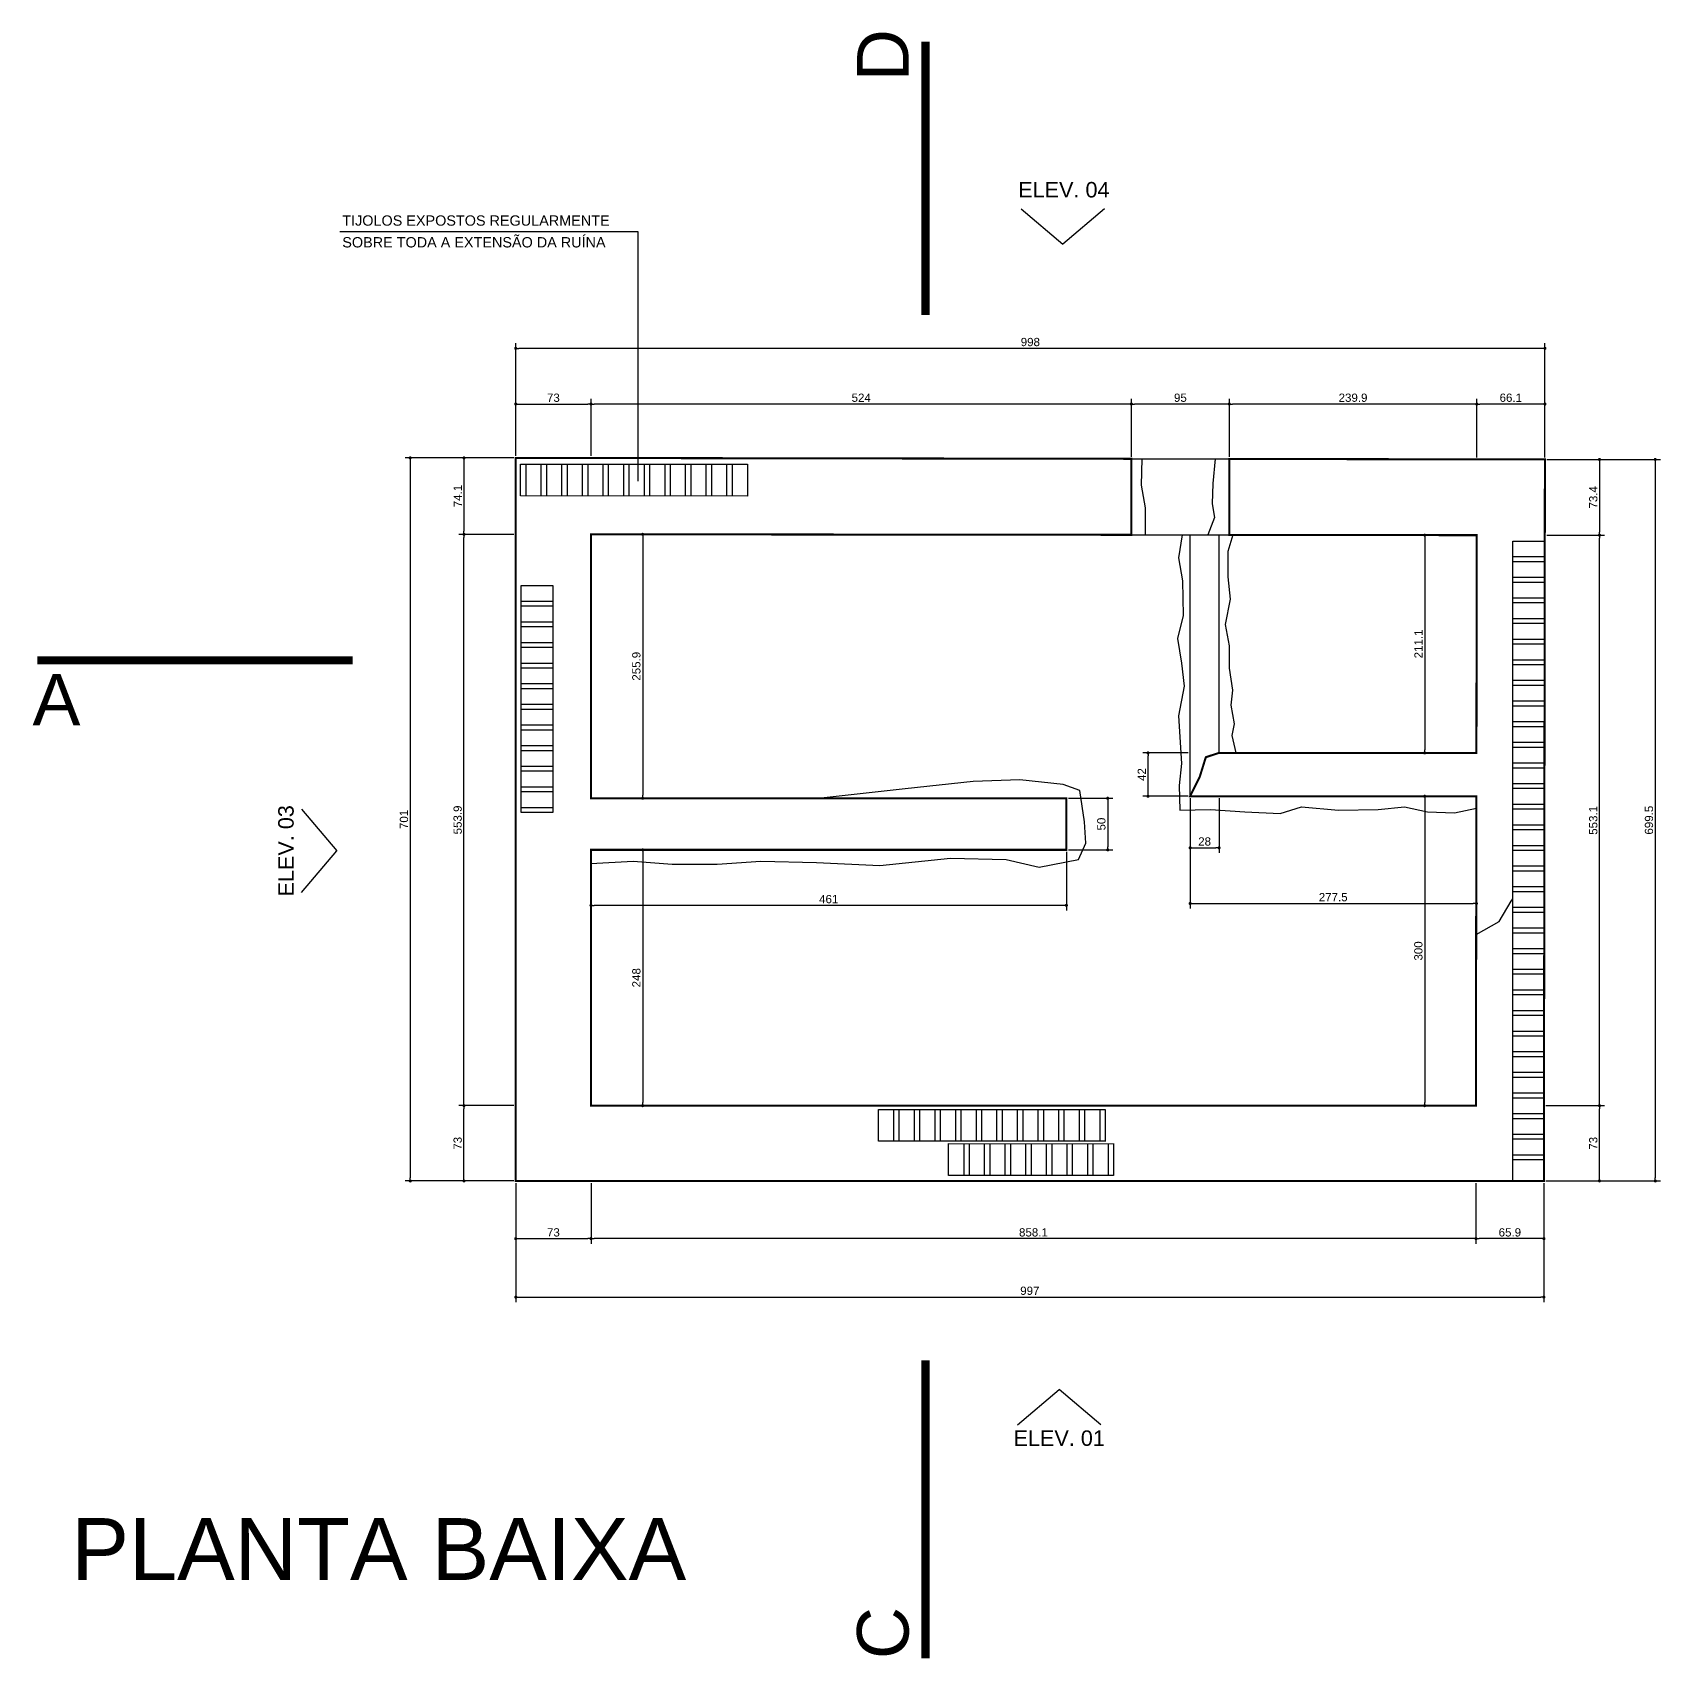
# Model space of a CAD drawing. Extents: x -35835 to -2852, y -1941 to 14855.
# Drawn here: x -11741 to -10162, y -183 to 1397 of the extents above; entities that cross this region are included whole.
import ezdxf

# ---------------------------------------------------------------- set-up
doc = ezdxf.new("R2010")
doc.units = 0
doc.header["$PDMODE"] = 35
doc.linetypes.add('CENTER2', pattern=[28.575, 19.05, -3.175, 3.175, -3.175])
doc.layers.get('0').update_dxf_attribs({"linetype": 'CONTINUOUS'})
doc.layers.get('DEFPOINTS').update_dxf_attribs({"linetype": 'CONTINUOUS'})
for name, color, linetype in [('COTA', 7, 'CONTINUOUS'), ('PAREDE', 7, 'CONTINUOUS'), ('PAREDE_FINA', 7, 'CONTINUOUS')]:
    doc.layers.add(name, color=color, linetype=linetype)
doc.styles.add('TEXTO', font='ARIAL.TTF')
doc.dimstyles.new('COTA', dxfattribs={"dimtxt": 8, "dimasz": 3, "dimexe": 5, "dimexo": 2, "dimgap": 2, "dimtad": 1, "dimdec": 1, "dimdsep": 46, "dimtxsty": 'TEXTO', "dimblk1": 'DOT', "dimblk2": 'DOT', "dimsah": 1, "dimcen": 0, "dimclrd": 256, "dimclre": 256, "dimclrt": 256, "dimadec": 0, "dimazin": 0, "dimtfac": 1, "dimtdec": 4, "dimtmove": 0, "dimatfit": 3, "dimldrblk": 'DOT', "dimfxl": 1, "dimtolj": 1, "dimtzin": 0, "dimarcsym": 0})

# ---------------------------------------------------------------- blocks, each defined once
blk = doc.blocks.new('_DOT')
at = {"color": 0, "linetype": 'ByBlock'}
blk.add_line((-0.5, 0), (-1, 0), dxfattribs=at)
at = {"color": 0, "linetype": 'ByBlock', "const_width": 0.5}
blk.add_lwpolyline([(-0.25, 0, 1), (0.25, 0, 1)], format="xyb", close=True, dxfattribs=at)
blk = doc.blocks.new('*D1')
at = {"layer": 'COTA', "lineweight": -2}
for p, q in [((-11272.3, 282.1), (-11272.3, 223.2)), ((-11199.3, 282.1), (-11199.3, 223.2)), ((-11269.3, 228.2), (-11202.3, 228.2))]:
    blk.add_line(p, q, dxfattribs=at)
at = {"layer": 'DEFPOINTS', "color": 0}
for p in [(-11272.3, 284.1), (-11199.3, 284.1), (-11199.3, 228.2)]:
    blk.add_point(p, dxfattribs=at)
at = {"layer": 'COTA', "lineweight": -2, "xscale": 3, "yscale": 3, "zscale": 3, "rotation": 180}
blk.add_blockref('_DOT', (-11272.3, 228.2), dxfattribs=at)
at = {"layer": 'COTA', "lineweight": -2, "xscale": 3, "yscale": 3, "zscale": 3}
blk.add_blockref('_DOT', (-11199.3, 228.2), dxfattribs=at)
at = {"layer": 'COTA', "insert": (-11235.8, 234.2), "char_height": 8, "attachment_point": 5, "style": 'TEXTO'}
blk.add_mtext('\\A1;73', dxfattribs=at)
blk = doc.blocks.new('*D2')
at = {"layer": 'COTA', "lineweight": -2}
for p, q in [((-10341.2, 282.1), (-10341.2, 223.2)), ((-10275.3, 282.1), (-10275.3, 223.2)), ((-10278.3, 228.2), (-10338.2, 228.2))]:
    blk.add_line(p, q, dxfattribs=at)
at = {"layer": 'DEFPOINTS', "color": 0}
for p in [(-10341.2, 284.1), (-10275.3, 284.1), (-10341.2, 228.2)]:
    blk.add_point(p, dxfattribs=at)
at = {"layer": 'COTA', "lineweight": -2, "xscale": 3, "yscale": 3, "zscale": 3, "rotation": 180}
blk.add_blockref('_DOT', (-10341.2, 228.2), dxfattribs=at)
at = {"layer": 'COTA', "lineweight": -2, "xscale": 3, "yscale": 3, "zscale": 3}
blk.add_blockref('_DOT', (-10275.3, 228.2), dxfattribs=at)
at = {"layer": 'COTA', "insert": (-10308.3, 234.2), "char_height": 8, "attachment_point": 5, "style": 'TEXTO'}
blk.add_mtext('\\A1;65.9', dxfattribs=at)
blk = doc.blocks.new('*D3')
at = {"layer": 'COTA', "lineweight": -2}
for p, q in [((-11272.3, 280.1), (-11272.3, 166.5)), ((-10275.3, 282.1), (-10275.3, 166.5)), ((-11269.3, 171.5), (-10278.3, 171.5))]:
    blk.add_line(p, q, dxfattribs=at)
at = {"layer": 'DEFPOINTS', "color": 0}
for p in [(-11272.3, 282.1), (-10275.3, 284.1), (-10275.3, 171.5)]:
    blk.add_point(p, dxfattribs=at)
at = {"layer": 'COTA', "lineweight": -2, "xscale": 3, "yscale": 3, "zscale": 3, "rotation": 180}
blk.add_blockref('_DOT', (-11272.3, 171.5), dxfattribs=at)
at = {"layer": 'COTA', "lineweight": -2, "xscale": 3, "yscale": 3, "zscale": 3}
blk.add_blockref('_DOT', (-10275.3, 171.5), dxfattribs=at)
at = {"layer": 'COTA', "insert": (-10773.8, 177.6), "char_height": 8, "attachment_point": 5, "style": 'TEXTO'}
blk.add_mtext('\\A1;997', dxfattribs=at)
blk = doc.blocks.new('*D4')
at = {"layer": 'COTA', "lineweight": -2}
for p, q in [((-11199.3, 280.1), (-11199.3, 223.2)), ((-10341.2, 280.1), (-10341.2, 223.2)), ((-10344.2, 228.2), (-11196.3, 228.2))]:
    blk.add_line(p, q, dxfattribs=at)
at = {"layer": 'DEFPOINTS', "color": 0}
for p in [(-11199.3, 282.1), (-10341.2, 282.1), (-11199.3, 228.2)]:
    blk.add_point(p, dxfattribs=at)
at = {"layer": 'COTA', "lineweight": -2, "xscale": 3, "yscale": 3, "zscale": 3, "rotation": 180}
blk.add_blockref('_DOT', (-11199.3, 228.2), dxfattribs=at)
at = {"layer": 'COTA', "lineweight": -2, "xscale": 3, "yscale": 3, "zscale": 3}
blk.add_blockref('_DOT', (-10341.2, 228.2), dxfattribs=at)
at = {"layer": 'COTA', "insert": (-10770.3, 234.2), "char_height": 8, "attachment_point": 5, "style": 'TEXTO'}
blk.add_mtext('\\A1;858.1', dxfattribs=at)
blk = doc.blocks.new('*D5')
at = {"layer": 'COTA', "lineweight": -2}
for p, q in [((-11272.3, 987.1), (-11272.3, 1042.3)), ((-11269.3, 1037.3), (-11202.3, 1037.3)), ((-11199.3, 987.1), (-11199.3, 1042.3))]:
    blk.add_line(p, q, dxfattribs=at)
at = {"layer": 'DEFPOINTS', "color": 0}
for p in [(-11199.3, 1037.3), (-11272.3, 985.1), (-11199.3, 985.1)]:
    blk.add_point(p, dxfattribs=at)
at = {"layer": 'COTA', "lineweight": -2, "xscale": 3, "yscale": 3, "zscale": 3, "rotation": 180}
blk.add_blockref('_DOT', (-11272.3, 1037.3), dxfattribs=at)
at = {"layer": 'COTA', "lineweight": -2, "xscale": 3, "yscale": 3, "zscale": 3}
blk.add_blockref('_DOT', (-11199.3, 1037.3), dxfattribs=at)
at = {"layer": 'COTA', "insert": (-11235.8, 1043.4), "char_height": 8, "attachment_point": 5, "style": 'TEXTO'}
blk.add_mtext('\\A1;73', dxfattribs=at)
blk = doc.blocks.new('*D6')
at = {"layer": 'COTA', "lineweight": -2}
for p, q in [((-10340.4, 985.6), (-10340.4, 1042.3)), ((-10277.3, 1037.3), (-10337.4, 1037.3)), ((-10274.3, 985.6), (-10274.3, 1042.3))]:
    blk.add_line(p, q, dxfattribs=at)
at = {"layer": 'DEFPOINTS', "color": 0}
for p in [(-10340.4, 1037.3), (-10340.4, 983.6), (-10274.3, 983.6)]:
    blk.add_point(p, dxfattribs=at)
at = {"layer": 'COTA', "lineweight": -2, "xscale": 3, "yscale": 3, "zscale": 3, "rotation": 180}
blk.add_blockref('_DOT', (-10340.4, 1037.3), dxfattribs=at)
at = {"layer": 'COTA', "lineweight": -2, "xscale": 3, "yscale": 3, "zscale": 3}
blk.add_blockref('_DOT', (-10274.3, 1037.3), dxfattribs=at)
at = {"layer": 'COTA', "insert": (-10307.4, 1043.4), "char_height": 8, "attachment_point": 5, "style": 'TEXTO'}
blk.add_mtext('\\A1;66.1', dxfattribs=at)
blk = doc.blocks.new('*D7')
at = {"layer": 'COTA', "lineweight": -2}
for p, q in [((-10272.3, 983.6), (-10216.4, 983.6)), ((-10221.4, 980.6), (-10221.4, 913.2)), ((-10272.3, 910.2), (-10216.4, 910.2))]:
    blk.add_line(p, q, dxfattribs=at)
at = {"layer": 'DEFPOINTS', "color": 0}
for p in [(-10274.3, 983.6), (-10274.3, 910.2), (-10221.4, 910.2)]:
    blk.add_point(p, dxfattribs=at)
at = {"layer": 'COTA', "lineweight": -2, "xscale": 3, "yscale": 3, "zscale": 3}
for p, rotation in [((-10221.4, 983.6), 90), ((-10221.4, 910.2), 270)]:
    blk.add_blockref('_DOT', p, dxfattribs=dict(at, rotation=rotation))
at = {"layer": 'COTA', "insert": (-10227.4, 946.9), "char_height": 8, "attachment_point": 5, "rotation": 90, "style": 'TEXTO'}
blk.add_mtext('\\A1;73.4', dxfattribs=at)
blk = doc.blocks.new('*D8')
at = {"layer": 'COTA', "lineweight": -2}
for p, q in [((-10273.3, 357.1), (-10216.4, 357.1)), ((-10221.4, 287.1), (-10221.4, 354.1)), ((-10273.3, 284.1), (-10216.4, 284.1))]:
    blk.add_line(p, q, dxfattribs=at)
at = {"layer": 'DEFPOINTS', "color": 0}
for p in [(-10275.3, 357.1), (-10221.4, 357.1), (-10275.3, 284.1)]:
    blk.add_point(p, dxfattribs=at)
at = {"layer": 'COTA', "lineweight": -2, "xscale": 3, "yscale": 3, "zscale": 3}
for p, rotation in [((-10221.4, 357.1), 90), ((-10221.4, 284.1), 270)]:
    blk.add_blockref('_DOT', p, dxfattribs=dict(at, rotation=rotation))
at = {"layer": 'COTA', "insert": (-10227.4, 320.6), "char_height": 8, "attachment_point": 5, "rotation": 90, "style": 'TEXTO'}
blk.add_mtext('\\A1;73', dxfattribs=at)
blk = doc.blocks.new('*D9')
at = {"layer": 'COTA', "lineweight": -2}
for p, q in [((-10270.3, 910.2), (-10216.4, 910.2)), ((-10221.4, 360.1), (-10221.4, 907.2)), ((-10271.3, 357.1), (-10216.4, 357.1))]:
    blk.add_line(p, q, dxfattribs=at)
at = {"layer": 'DEFPOINTS', "color": 0}
for p in [(-10272.3, 910.2), (-10221.4, 910.2), (-10273.3, 357.1)]:
    blk.add_point(p, dxfattribs=at)
at = {"layer": 'COTA', "lineweight": -2, "xscale": 3, "yscale": 3, "zscale": 3}
for p, rotation in [((-10221.4, 910.2), 90), ((-10221.4, 357.1), 270)]:
    blk.add_blockref('_DOT', p, dxfattribs=dict(at, rotation=rotation))
at = {"layer": 'COTA', "insert": (-10227.4, 633.7), "char_height": 8, "attachment_point": 5, "rotation": 90, "style": 'TEXTO'}
blk.add_mtext('\\A1;553.1', dxfattribs=at)
blk = doc.blocks.new('*D10')
at = {"layer": 'COTA', "lineweight": -2}
for p, q in [((-10272.3, 983.6), (-10162.3, 983.6)), ((-10167.3, 980.6), (-10167.3, 287.1)), ((-10273.3, 284.1), (-10162.3, 284.1))]:
    blk.add_line(p, q, dxfattribs=at)
at = {"layer": 'DEFPOINTS', "color": 0}
for p in [(-10274.3, 983.6), (-10275.3, 284.1), (-10167.3, 284.1)]:
    blk.add_point(p, dxfattribs=at)
at = {"layer": 'COTA', "lineweight": -2, "xscale": 3, "yscale": 3, "zscale": 3}
for p, rotation in [((-10167.3, 983.6), 90), ((-10167.3, 284.1), 270)]:
    blk.add_blockref('_DOT', p, dxfattribs=dict(at, rotation=rotation))
at = {"layer": 'COTA', "insert": (-10173.4, 633.9), "char_height": 8, "attachment_point": 5, "rotation": 90, "style": 'TEXTO'}
blk.add_mtext('\\A1;699.5', dxfattribs=at)
blk = doc.blocks.new('*D11')
at = {"layer": 'COTA', "lineweight": -2}
for p, q in [((-11272.3, 987.1), (-11272.3, 1096.3)), ((-10277.3, 1091.3), (-11269.3, 1091.3)), ((-10274.3, 985.6), (-10274.3, 1096.3))]:
    blk.add_line(p, q, dxfattribs=at)
at = {"layer": 'DEFPOINTS', "color": 0}
for p in [(-11272.3, 1091.3), (-11272.3, 985.1), (-10274.3, 983.6)]:
    blk.add_point(p, dxfattribs=at)
at = {"layer": 'COTA', "lineweight": -2, "xscale": 3, "yscale": 3, "zscale": 3, "rotation": 180}
blk.add_blockref('_DOT', (-11272.3, 1091.3), dxfattribs=at)
at = {"layer": 'COTA', "lineweight": -2, "xscale": 3, "yscale": 3, "zscale": 3}
blk.add_blockref('_DOT', (-10274.3, 1091.3), dxfattribs=at)
at = {"layer": 'COTA', "insert": (-10773.3, 1097.4), "char_height": 8, "attachment_point": 5, "style": 'TEXTO'}
blk.add_mtext('\\A1;998', dxfattribs=at)
blk = doc.blocks.new('*D12')
at = {"layer": 'COTA', "lineweight": -2}
for p, q in [((-11274.3, 985.1), (-11327.5, 985.1)), ((-11322.5, 982.1), (-11322.5, 914)), ((-11274.3, 911), (-11327.5, 911))]:
    blk.add_line(p, q, dxfattribs=at)
at = {"layer": 'DEFPOINTS', "color": 0}
for p in [(-11272.3, 985.1), (-11322.5, 911), (-11272.3, 911)]:
    blk.add_point(p, dxfattribs=at)
at = {"layer": 'COTA', "lineweight": -2, "xscale": 3, "yscale": 3, "zscale": 3}
for p, rotation in [((-11322.5, 985.1), 90), ((-11322.5, 911), 270)]:
    blk.add_blockref('_DOT', p, dxfattribs=dict(at, rotation=rotation))
at = {"layer": 'COTA', "insert": (-11328.5, 948.1), "char_height": 8, "attachment_point": 5, "rotation": 90, "style": 'TEXTO'}
blk.add_mtext('\\A1;74.1', dxfattribs=at)
blk = doc.blocks.new('*D13')
at = {"layer": 'COTA', "lineweight": -2}
for p, q in [((-11274.3, 357.1), (-11327.5, 357.1)), ((-11322.5, 287.1), (-11322.5, 354.1)), ((-11274.3, 284.1), (-11327.5, 284.1))]:
    blk.add_line(p, q, dxfattribs=at)
at = {"layer": 'DEFPOINTS', "color": 0}
for p in [(-11322.5, 357.1), (-11272.3, 357.1), (-11272.3, 284.1)]:
    blk.add_point(p, dxfattribs=at)
at = {"layer": 'COTA', "lineweight": -2, "xscale": 3, "yscale": 3, "zscale": 3}
for p, rotation in [((-11322.5, 357.1), 90), ((-11322.5, 284.1), 270)]:
    blk.add_blockref('_DOT', p, dxfattribs=dict(at, rotation=rotation))
at = {"layer": 'COTA', "insert": (-11328.6, 320.6), "char_height": 8, "attachment_point": 5, "rotation": 90, "style": 'TEXTO'}
blk.add_mtext('\\A1;73', dxfattribs=at)
blk = doc.blocks.new('*D14')
at = {"layer": 'COTA', "lineweight": -2}
for p, q in [((-11276.3, 911), (-11327.5, 911)), ((-11322.5, 360.1), (-11322.5, 908)), ((-11276.3, 357.1), (-11327.5, 357.1))]:
    blk.add_line(p, q, dxfattribs=at)
at = {"layer": 'DEFPOINTS', "color": 0}
for p in [(-11322.5, 911), (-11274.3, 911), (-11274.3, 357.1)]:
    blk.add_point(p, dxfattribs=at)
at = {"layer": 'COTA', "lineweight": -2, "xscale": 3, "yscale": 3, "zscale": 3}
for p, rotation in [((-11322.5, 911), 90), ((-11322.5, 357.1), 270)]:
    blk.add_blockref('_DOT', p, dxfattribs=dict(at, rotation=rotation))
at = {"layer": 'COTA', "insert": (-11328.6, 634.1), "char_height": 8, "attachment_point": 5, "rotation": 90, "style": 'TEXTO'}
blk.add_mtext('\\A1;553.9', dxfattribs=at)
blk = doc.blocks.new('*D15')
at = {"layer": 'COTA', "lineweight": -2}
for p, q in [((-11274.3, 985.1), (-11379.6, 985.1)), ((-11374.6, 982.1), (-11374.6, 287.1)), ((-11274.3, 284.1), (-11379.6, 284.1))]:
    blk.add_line(p, q, dxfattribs=at)
at = {"layer": 'DEFPOINTS', "color": 0}
for p in [(-11272.3, 985.1), (-11374.6, 284.1), (-11272.3, 284.1)]:
    blk.add_point(p, dxfattribs=at)
at = {"layer": 'COTA', "lineweight": -2, "xscale": 3, "yscale": 3, "zscale": 3}
for p, rotation in [((-11374.6, 985.1), 90), ((-11374.6, 284.1), 270)]:
    blk.add_blockref('_DOT', p, dxfattribs=dict(at, rotation=rotation))
at = {"layer": 'COTA', "insert": (-11380.7, 634.6), "char_height": 8, "attachment_point": 5, "rotation": 90, "style": 'TEXTO'}
blk.add_mtext('\\A1;701', dxfattribs=at)
blk = doc.blocks.new('*D16')
at = {"layer": 'COTA', "lineweight": -2}
for p, q in [((-11199.3, 603.1), (-11199.3, 546.3)), ((-10738.3, 603.1), (-10738.3, 546.3)), ((-10741.3, 551.3), (-11196.3, 551.3))]:
    blk.add_line(p, q, dxfattribs=at)
at = {"layer": 'DEFPOINTS', "color": 0}
for p in [(-11199.3, 605.1), (-10738.3, 605.1), (-11199.3, 551.3)]:
    blk.add_point(p, dxfattribs=at)
at = {"layer": 'COTA', "lineweight": -2, "xscale": 3, "yscale": 3, "zscale": 3, "rotation": 180}
blk.add_blockref('_DOT', (-11199.3, 551.3), dxfattribs=at)
at = {"layer": 'COTA', "lineweight": -2, "xscale": 3, "yscale": 3, "zscale": 3}
blk.add_blockref('_DOT', (-10738.3, 551.3), dxfattribs=at)
at = {"layer": 'COTA', "insert": (-10968.8, 557.3), "char_height": 8, "attachment_point": 5, "style": 'TEXTO'}
blk.add_mtext('\\A1;461', dxfattribs=at)
blk = doc.blocks.new('*D17')
at = {"layer": 'COTA', "lineweight": -2}
for p, q in [((-10736.3, 655.1), (-10693.3, 655.1)), ((-10698.3, 652.1), (-10698.3, 608.1)), ((-10736.3, 605.1), (-10693.3, 605.1))]:
    blk.add_line(p, q, dxfattribs=at)
at = {"layer": 'DEFPOINTS', "color": 0}
for p in [(-10738.3, 655.1), (-10738.3, 605.1), (-10698.3, 605.1)]:
    blk.add_point(p, dxfattribs=at)
at = {"layer": 'COTA', "lineweight": -2, "xscale": 3, "yscale": 3, "zscale": 3}
for p, rotation in [((-10698.3, 655.1), 90), ((-10698.3, 605.1), 270)]:
    blk.add_blockref('_DOT', p, dxfattribs=dict(at, rotation=rotation))
at = {"layer": 'COTA', "insert": (-10704.4, 630.1), "char_height": 8, "attachment_point": 5, "rotation": 90, "style": 'TEXTO'}
blk.add_mtext('\\A1;50', dxfattribs=at)
blk = doc.blocks.new('*D18')
at = {"layer": 'COTA', "lineweight": -2}
for p, q in [((-10620.3, 699.1), (-10664.2, 699.1)), ((-10659.2, 660.1), (-10659.2, 696.1)), ((-10620.3, 657.1), (-10664.2, 657.1))]:
    blk.add_line(p, q, dxfattribs=at)
at = {"layer": 'DEFPOINTS', "color": 0}
for p in [(-10659.2, 699.1), (-10618.3, 699.1), (-10618.3, 657.1)]:
    blk.add_point(p, dxfattribs=at)
at = {"layer": 'COTA', "lineweight": -2, "xscale": 3, "yscale": 3, "zscale": 3}
for p, rotation in [((-10659.2, 699.1), 90), ((-10659.2, 657.1), 270)]:
    blk.add_blockref('_DOT', p, dxfattribs=dict(at, rotation=rotation))
at = {"layer": 'COTA', "insert": (-10665.2, 678.1), "char_height": 8, "attachment_point": 5, "rotation": 90, "style": 'TEXTO'}
blk.add_mtext('\\A1;42', dxfattribs=at)
blk = doc.blocks.new('*D19')
at = {"layer": 'COTA', "lineweight": -2}
for p, q in [((-10618.3, 655.1), (-10618.3, 602.1)), ((-10590.3, 655.1), (-10590.3, 602.1)), ((-10615.3, 607.1), (-10593.3, 607.1))]:
    blk.add_line(p, q, dxfattribs=at)
at = {"layer": 'DEFPOINTS', "color": 0}
for p in [(-10618.3, 657.1), (-10590.3, 657.1), (-10590.3, 607.1)]:
    blk.add_point(p, dxfattribs=at)
at = {"layer": 'COTA', "lineweight": -2, "xscale": 3, "yscale": 3, "zscale": 3, "rotation": 180}
blk.add_blockref('_DOT', (-10618.3, 607.1), dxfattribs=at)
at = {"layer": 'COTA', "lineweight": -2, "xscale": 3, "yscale": 3, "zscale": 3}
blk.add_blockref('_DOT', (-10590.3, 607.1), dxfattribs=at)
at = {"layer": 'COTA', "insert": (-10604.3, 613.2), "char_height": 8, "attachment_point": 5, "style": 'TEXTO'}
blk.add_mtext('\\A1;28', dxfattribs=at)
blk = doc.blocks.new('*D20')
at = {"layer": 'COTA', "lineweight": -2}
for p, q in [((-10618.3, 655.1), (-10618.3, 548.1)), ((-10340.8, 655.1), (-10340.8, 548.1)), ((-10615.3, 553.1), (-10343.8, 553.1))]:
    blk.add_line(p, q, dxfattribs=at)
at = {"layer": 'DEFPOINTS', "color": 0}
for p in [(-10618.3, 657.1), (-10340.8, 657.1), (-10340.8, 553.1)]:
    blk.add_point(p, dxfattribs=at)
at = {"layer": 'COTA', "lineweight": -2, "xscale": 3, "yscale": 3, "zscale": 3, "rotation": 180}
blk.add_blockref('_DOT', (-10618.3, 553.1), dxfattribs=at)
at = {"layer": 'COTA', "lineweight": -2, "xscale": 3, "yscale": 3, "zscale": 3}
blk.add_blockref('_DOT', (-10340.8, 553.1), dxfattribs=at)
at = {"layer": 'COTA', "insert": (-10479.6, 559.2), "char_height": 8, "attachment_point": 5, "style": 'TEXTO'}
blk.add_mtext('\\A1;277.5', dxfattribs=at)
blk = doc.blocks.new('*D21')
at = {"layer": 'COTA', "lineweight": -2}
for p, q in [((-11197.3, 911), (-11144.2, 911)), ((-11149.2, 908), (-11149.2, 658.1)), ((-11197.3, 655.1), (-11144.2, 655.1))]:
    blk.add_line(p, q, dxfattribs=at)
at = {"layer": 'DEFPOINTS', "color": 0}
for p in [(-11199.3, 911), (-11199.3, 655.1), (-11149.2, 655.1)]:
    blk.add_point(p, dxfattribs=at)
at = {"layer": 'COTA', "lineweight": -2, "xscale": 3, "yscale": 3, "zscale": 3}
for p, rotation in [((-11149.2, 911), 90), ((-11149.2, 655.1), 270)]:
    blk.add_blockref('_DOT', p, dxfattribs=dict(at, rotation=rotation))
at = {"layer": 'COTA', "insert": (-11155.3, 783.1), "char_height": 8, "attachment_point": 5, "rotation": 90, "style": 'TEXTO'}
blk.add_mtext('\\A1;255.9', dxfattribs=at)
blk = doc.blocks.new('*D22')
at = {"layer": 'COTA', "lineweight": -2}
for p, q in [((-11197.3, 605.1), (-11144.2, 605.1)), ((-11149.2, 602.1), (-11149.2, 360.1)), ((-11197.3, 357.1), (-11144.2, 357.1))]:
    blk.add_line(p, q, dxfattribs=at)
at = {"layer": 'DEFPOINTS', "color": 0}
for p in [(-11199.3, 605.1), (-11199.3, 357.1), (-11149.2, 357.1)]:
    blk.add_point(p, dxfattribs=at)
at = {"layer": 'COTA', "lineweight": -2, "xscale": 3, "yscale": 3, "zscale": 3}
for p, rotation in [((-11149.2, 605.1), 90), ((-11149.2, 357.1), 270)]:
    blk.add_blockref('_DOT', p, dxfattribs=dict(at, rotation=rotation))
at = {"layer": 'COTA', "insert": (-11155.3, 481.1), "char_height": 8, "attachment_point": 5, "rotation": 90, "style": 'TEXTO'}
blk.add_mtext('\\A1;248', dxfattribs=at)
blk = doc.blocks.new('*D23')
at = {"layer": 'COTA', "lineweight": -2}
for p, q in [((-10342.8, 657.1), (-10395.9, 657.1)), ((-10390.9, 654.1), (-10390.9, 360.1)), ((-10343.2, 357.1), (-10395.9, 357.1))]:
    blk.add_line(p, q, dxfattribs=at)
at = {"layer": 'DEFPOINTS', "color": 0}
for p in [(-10340.8, 657.1), (-10390.9, 357.1), (-10341.2, 357.1)]:
    blk.add_point(p, dxfattribs=at)
at = {"layer": 'COTA', "lineweight": -2, "xscale": 3, "yscale": 3, "zscale": 3}
for p, rotation in [((-10390.9, 657.1), 90), ((-10390.9, 357.1), 270)]:
    blk.add_blockref('_DOT', p, dxfattribs=dict(at, rotation=rotation))
at = {"layer": 'COTA', "insert": (-10397, 507.1), "char_height": 8, "attachment_point": 5, "rotation": 90, "style": 'TEXTO'}
blk.add_mtext('\\A1;300', dxfattribs=at)
blk = doc.blocks.new('*D24')
at = {"layer": 'COTA', "lineweight": -2}
for p, q in [((-10342.4, 910.2), (-10395.9, 910.2)), ((-10390.9, 907.2), (-10390.9, 702.1)), ((-10342.7, 699.1), (-10395.9, 699.1))]:
    blk.add_line(p, q, dxfattribs=at)
at = {"layer": 'DEFPOINTS', "color": 0}
for p in [(-10340.4, 910.2), (-10390.9, 699.1), (-10340.7, 699.1)]:
    blk.add_point(p, dxfattribs=at)
at = {"layer": 'COTA', "lineweight": -2, "xscale": 3, "yscale": 3, "zscale": 3}
for p, rotation in [((-10390.9, 910.2), 90), ((-10390.9, 699.1), 270)]:
    blk.add_blockref('_DOT', p, dxfattribs=dict(at, rotation=rotation))
at = {"layer": 'COTA', "insert": (-10396.9, 804.7), "char_height": 8, "attachment_point": 5, "rotation": 90, "style": 'TEXTO'}
blk.add_mtext('\\A1;211.1', dxfattribs=at)
blk = doc.blocks.new('*D25')
at = {"layer": 'COTA', "lineweight": -2}
for p, q in [((-10580.3, 986.1), (-10580.3, 1042.3)), ((-10343.4, 1037.3), (-10577.3, 1037.3)), ((-10340.4, 987.6), (-10340.4, 1042.3))]:
    blk.add_line(p, q, dxfattribs=at)
at = {"layer": 'DEFPOINTS', "color": 0}
for p in [(-10580.3, 1037.3), (-10580.3, 984.1), (-10340.4, 985.6)]:
    blk.add_point(p, dxfattribs=at)
at = {"layer": 'COTA', "lineweight": -2, "xscale": 3, "yscale": 3, "zscale": 3, "rotation": 180}
blk.add_blockref('_DOT', (-10580.3, 1037.3), dxfattribs=at)
at = {"layer": 'COTA', "lineweight": -2, "xscale": 3, "yscale": 3, "zscale": 3}
blk.add_blockref('_DOT', (-10340.4, 1037.3), dxfattribs=at)
at = {"layer": 'COTA', "insert": (-10460.4, 1043.4), "char_height": 8, "attachment_point": 5, "style": 'TEXTO'}
blk.add_mtext('\\A1;239.9', dxfattribs=at)
blk = doc.blocks.new('*D26')
at = {"layer": 'COTA', "lineweight": -2}
for p, q in [((-10675.3, 986.2), (-10675.3, 1042.3)), ((-10583.3, 1037.3), (-10672.3, 1037.3)), ((-10580.3, 986.1), (-10580.3, 1042.3))]:
    blk.add_line(p, q, dxfattribs=at)
at = {"layer": 'DEFPOINTS', "color": 0}
for p in [(-10675.3, 1037.3), (-10675.3, 984.2), (-10580.3, 984.1)]:
    blk.add_point(p, dxfattribs=at)
at = {"layer": 'COTA', "lineweight": -2, "xscale": 3, "yscale": 3, "zscale": 3, "rotation": 180}
blk.add_blockref('_DOT', (-10675.3, 1037.3), dxfattribs=at)
at = {"layer": 'COTA', "lineweight": -2, "xscale": 3, "yscale": 3, "zscale": 3}
blk.add_blockref('_DOT', (-10580.3, 1037.3), dxfattribs=at)
at = {"layer": 'COTA', "insert": (-10627.8, 1043.4), "char_height": 8, "attachment_point": 5, "style": 'TEXTO'}
blk.add_mtext('\\A1;95', dxfattribs=at)
blk = doc.blocks.new('*D27')
at = {"layer": 'COTA', "lineweight": -2}
for p, q in [((-11199.3, 989.1), (-11199.3, 1042.3)), ((-10678.3, 1037.3), (-11196.3, 1037.3)), ((-10675.3, 988.2), (-10675.3, 1042.3))]:
    blk.add_line(p, q, dxfattribs=at)
at = {"layer": 'DEFPOINTS', "color": 0}
for p in [(-11199.3, 1037.3), (-11199.3, 987.1), (-10675.3, 986.2)]:
    blk.add_point(p, dxfattribs=at)
at = {"layer": 'COTA', "lineweight": -2, "xscale": 3, "yscale": 3, "zscale": 3, "rotation": 180}
blk.add_blockref('_DOT', (-11199.3, 1037.3), dxfattribs=at)
at = {"layer": 'COTA', "lineweight": -2, "xscale": 3, "yscale": 3, "zscale": 3}
blk.add_blockref('_DOT', (-10675.3, 1037.3), dxfattribs=at)
at = {"layer": 'COTA', "insert": (-10937.3, 1043.4), "char_height": 8, "attachment_point": 5, "style": 'TEXTO'}
blk.add_mtext('\\A1;524', dxfattribs=at)

msp = doc.modelspace()

# ---------------------------------------------------------------- linework, layer by layer
at = {"layer": 'PAREDE', "const_width": 2}
msp.add_lwpolyline([(-10618.33, 657.12), (-10340.79, 657.12), (-10341.22, 357.12), (-11199.33, 357.12), (-11199.33, 605.12), (-10738.33, 605.12), (-10738.33, 655.12), (-11199.33, 655.12), (-11199.33, 911.05), (-10675.33, 910.52), (-10675.33, 984.22), (-11272.33, 985.12), (-11272.33, 284.12), (-10275.33, 284.12), (-10274.33, 983.62), (-10580.33, 984.08), (-10580.33, 910.43), (-10340.43, 910.19), (-10340.73, 699.12), (-10590.33, 699.12), (-10603.14, 694.9), (-10609.04, 675.91)], close=True, dxfattribs=at)
at = {"layer": 'PAREDE_FINA', "linetype": 'CENTER2', "ltscale": 3, "const_width": 8}
for points in [[(-10874.99, 1123.59), (-10874.99, 1388.58)], [(-11736.25, 788.85), (-11430.59, 788.85)], [(-10874.99, -178.66), (-10874.99, 110.11)]]:
    msp.add_lwpolyline(points, dxfattribs=at)
at = {"layer": 'PAREDE_FINA'}
for points in [[(-10782.21, 1226.42), (-10741.73, 1192.25)], [(-10701.24, 1226.42), (-10741.73, 1192.25)], [(-11442.86, 1204.63), (-11154, 1204.63), (-11154, 962.66)], [(-10675.33, 984.22), (-10580.33, 984.08)], [(-10665.3, 984.21), (-10665.73, 958.61), (-10661.9, 936.75), (-10661.9, 910.51)], [(-10594.19, 984.1), (-10596.32, 960.24), (-10596.87, 940.58), (-10594.68, 927.46), (-10601.34, 910.45)], [(-11267.55, 948.17), (-11267.55, 979.02)], [(-11267.55, 978.97), (-11047.55, 978.97), (-11047.55, 948.08)], [(-11262.55, 979.02), (-11262.55, 948.16)], [(-11247.55, 948.17), (-11247.55, 979.02)], [(-11242.55, 979.02), (-11242.55, 948.16)], [(-11227.55, 948.17), (-11227.55, 979.02)], [(-11222.55, 979.02), (-11222.55, 948.16)], [(-11207.55, 948.14), (-11207.55, 978.99)], [(-11202.55, 978.99), (-11202.55, 948.13)], [(-11187.55, 948.14), (-11187.55, 978.99)], [(-11182.55, 978.99), (-11182.55, 948.13)], [(-11167.55, 948.14), (-11167.55, 978.99)], [(-11162.55, 978.99), (-11162.55, 948.13)], [(-11147.55, 948.14), (-11147.55, 978.99)], [(-11142.55, 978.99), (-11142.55, 948.13)], [(-11127.55, 948.11), (-11127.55, 978.97)], [(-11122.55, 978.97), (-11122.55, 948.1)], [(-11107.55, 948.11), (-11107.55, 978.97)], [(-11102.55, 978.97), (-11102.55, 948.1)], [(-11087.55, 948.11), (-11087.55, 978.97)], [(-11082.55, 978.97), (-11082.55, 948.1)], [(-11067.55, 948.11), (-11067.55, 978.97)], [(-11062.55, 978.97), (-11062.55, 948.1)], [(-11047.55, 948.08), (-11267.55, 948.17)], [(-10675.33, 910.52), (-10580.33, 910.43)], [(-10626.14, 910.47), (-10629.78, 888.12), (-10625.79, 865.81), (-10624.99, 832.34), (-10630.57, 810.03), (-10626.59, 786.13), (-10624.2, 763.82), (-10629.78, 735.13), (-10626.59, 688.91), (-10628.98, 667.4), (-10628.18, 643.49), (-10598.69, 644.29), (-10565.2, 641.9), (-10530.92, 640.3), (-10510.2, 646.68), (-10474.32, 643.49), (-10436.06, 644.29), (-10410.55, 646.68), (-10388.23, 641.9), (-10361.92, 641.1), (-10340.81, 645.58)], [(-10618.33, 657.12), (-10618.33, 910.47)], [(-10590.33, 699.12), (-10590.33, 910.44)], [(-10576.85, 910.42), (-10581.95, 894.5), (-10581.95, 869.8), (-10579.55, 848.28), (-10584.34, 823.58), (-10580.35, 802.86), (-10580.35, 781.35), (-10577.16, 759.83), (-10578.76, 745.49), (-10575.57, 727.16), (-10577.96, 716), (-10573.97, 699.27), (-10573.95, 699.12)], [(-10305.33, 284.12), (-10305.33, 904.46), (-10274.44, 904.46)], [(-10305.33, 889.46), (-10274.46, 889.46)], [(-10274.47, 884.46), (-10305.33, 884.46)], [(-10305.33, 869.46), (-10274.46, 869.46)], [(-11267.1, 641.26), (-11267.1, 861.26), (-11236.21, 861.26)], [(-11236.21, 861.26), (-11236.3, 641.26)], [(-10274.47, 864.46), (-10305.33, 864.46)], [(-11267.1, 846.26), (-11236.23, 846.26)], [(-11236.24, 841.26), (-11267.1, 841.26)], [(-10305.33, 849.46), (-10274.46, 849.46)], [(-10274.47, 844.46), (-10305.33, 844.46)], [(-11267.1, 826.26), (-11236.23, 826.26)], [(-10305.33, 829.46), (-10274.46, 829.46)], [(-10274.47, 824.46), (-10305.33, 824.46)], [(-11236.24, 821.26), (-11267.1, 821.26)], [(-11267.1, 806.26), (-11236.23, 806.26)], [(-10305.35, 809.46), (-10274.49, 809.46)], [(-11236.24, 801.26), (-11267.1, 801.26)], [(-10274.5, 804.46), (-10305.35, 804.46)], [(-11267.1, 786.26), (-11236.23, 786.26)], [(-11236.24, 781.26), (-11267.1, 781.26)], [(-10305.35, 789.46), (-10274.49, 789.46)], [(-10274.5, 784.46), (-10305.35, 784.46)], [(-11267.13, 766.26), (-11236.26, 766.26)], [(-11236.27, 761.26), (-11267.13, 761.26)], [(-10305.35, 769.46), (-10274.49, 769.46)], [(-10274.5, 764.46), (-10305.35, 764.46)], [(-11267.13, 746.26), (-11236.26, 746.26)], [(-10305.35, 749.46), (-10274.49, 749.46)], [(-10274.5, 744.46), (-10305.35, 744.46)], [(-11236.27, 741.26), (-11267.13, 741.26)], [(-10305.38, 729.46), (-10274.52, 729.46)], [(-11267.13, 726.26), (-11236.26, 726.26)], [(-11236.27, 721.26), (-11267.13, 721.26)], [(-10274.52, 724.46), (-10305.38, 724.46)], [(-11267.13, 706.26), (-11236.26, 706.26)], [(-11236.27, 701.26), (-11267.13, 701.26)], [(-10305.38, 709.46), (-10274.52, 709.46)], [(-10274.52, 704.46), (-10305.38, 704.46)], [(-11267.15, 686.26), (-11236.29, 686.26)], [(-11236.3, 681.26), (-11267.15, 681.26)], [(-10305.38, 689.46), (-10274.52, 689.46)], [(-10274.52, 684.46), (-10305.38, 684.46)], [(-11267.15, 666.26), (-11236.29, 666.26)], [(-11199.33, 591.83), (-11158.58, 594.23), (-11120.65, 591.31), (-11076.89, 591.31), (-11034.58, 594.23), (-10980.6, 592.77), (-10919.33, 589.85), (-10850.76, 597.14), (-10796.78, 595.68), (-10764.69, 588.39), (-10726.76, 595.68), (-10719.46, 611.73), (-10720.92, 632.14), (-10725.3, 662.76), (-10741.35, 668.6), (-10783.65, 672.97), (-10828.88, 671.51), (-10894.53, 664.22), (-10976.22, 655.12)], [(-10305.38, 669.46), (-10274.52, 669.46)], [(-10274.52, 664.46), (-10305.38, 664.46)], [(-11236.3, 661.26), (-11267.15, 661.26)], [(-10305.41, 649.46), (-10274.55, 649.46)], [(-11480.05, 644.57), (-11445.88, 604.09)], [(-11267.15, 646.26), (-11236.29, 646.26)], [(-11236.3, 641.26), (-11267.15, 641.26)], [(-10274.55, 644.46), (-10305.41, 644.46)], [(-10305.41, 629.46), (-10274.55, 629.46)], [(-10274.55, 624.46), (-10305.41, 624.46)], [(-11480.05, 563.61), (-11445.88, 604.09)], [(-10305.41, 609.46), (-10274.55, 609.46)], [(-10274.55, 604.46), (-10305.41, 604.46)], [(-10305.41, 589.46), (-10274.55, 589.46)], [(-10274.55, 584.46), (-10305.41, 584.46)], [(-10305.41, 569.46), (-10274.55, 569.46)], [(-10340.98, 523.17), (-10318.8, 535.77), (-10307.01, 555.41), (-10305.33, 557.77)], [(-10274.55, 564.46), (-10305.41, 564.46)], [(-10305.41, 549.46), (-10274.55, 549.46)], [(-10274.55, 544.46), (-10305.41, 544.46)], [(-10305.44, 529.46), (-10274.57, 529.46)], [(-10274.58, 524.46), (-10305.44, 524.46)], [(-10305.44, 509.46), (-10274.57, 509.46)], [(-10274.58, 504.46), (-10305.44, 504.46)], [(-10305.44, 489.46), (-10274.57, 489.46)], [(-10274.58, 484.46), (-10305.44, 484.46)], [(-10305.44, 469.46), (-10274.57, 469.46)], [(-10274.58, 464.46), (-10305.44, 464.46)], [(-10305.47, 449.46), (-10274.6, 449.46)], [(-10274.61, 444.46), (-10305.47, 444.46)], [(-10305.47, 429.46), (-10274.6, 429.46)], [(-10274.61, 424.46), (-10305.47, 424.46)], [(-10305.47, 409.46), (-10274.6, 409.46)], [(-10274.61, 404.46), (-10305.47, 404.46)], [(-10305.47, 389.46), (-10274.6, 389.46)], [(-10274.61, 384.46), (-10305.47, 384.46)], [(-10305.5, 369.46), (-10274.63, 369.46)], [(-10274.64, 364.46), (-10305.5, 364.46)], [(-10700.67, 322.57), (-10920.67, 322.57), (-10920.67, 353.45)], [(-10920.67, 353.45), (-10700.67, 353.37)], [(-10905.67, 322.57), (-10905.67, 353.43)], [(-10900.67, 353.42), (-10900.67, 322.57)], [(-10885.67, 322.57), (-10885.67, 353.43)], [(-10880.67, 353.42), (-10880.67, 322.57)], [(-10865.67, 322.57), (-10865.67, 353.43)], [(-10860.67, 353.42), (-10860.67, 322.57)], [(-10845.67, 322.57), (-10845.67, 353.43)], [(-10840.67, 353.42), (-10840.67, 322.57)], [(-10825.67, 322.54), (-10825.67, 353.4)], [(-10820.67, 353.4), (-10820.67, 322.54)], [(-10805.67, 322.54), (-10805.67, 353.4)], [(-10800.67, 353.4), (-10800.67, 322.54)], [(-10785.67, 322.54), (-10785.67, 353.4)], [(-10780.67, 353.4), (-10780.67, 322.54)], [(-10765.67, 322.54), (-10765.67, 353.4)], [(-10760.67, 353.4), (-10760.67, 322.54)], [(-10745.67, 322.51), (-10745.67, 353.37)], [(-10740.67, 353.37), (-10740.67, 322.51)], [(-10725.67, 322.51), (-10725.67, 353.37)], [(-10720.67, 353.37), (-10720.67, 322.51)], [(-10705.67, 322.51), (-10705.67, 353.37)], [(-10700.67, 353.37), (-10700.67, 322.51)], [(-10305.5, 349.46), (-10274.63, 349.46)], [(-10274.64, 344.46), (-10305.5, 344.46)], [(-10852.62, 320.31), (-10692.62, 320.25)], [(-10692.62, 289.43), (-10852.62, 289.43), (-10852.62, 320.31)], [(-10837.62, 289.43), (-10837.62, 320.29)], [(-10832.62, 320.29), (-10832.62, 289.43)], [(-10817.62, 289.43), (-10817.62, 320.29)], [(-10812.62, 320.29), (-10812.62, 289.43)], [(-10797.62, 289.43), (-10797.62, 320.29)], [(-10792.62, 320.29), (-10792.62, 289.43)], [(-10777.62, 289.43), (-10777.62, 320.29)], [(-10772.62, 320.29), (-10772.62, 289.43)], [(-10757.62, 289.4), (-10757.62, 320.26)], [(-10752.62, 320.26), (-10752.62, 289.4)], [(-10737.62, 289.4), (-10737.62, 320.26)], [(-10732.62, 320.26), (-10732.62, 289.4)], [(-10717.62, 289.4), (-10717.62, 320.26)], [(-10712.62, 320.26), (-10712.62, 289.4)], [(-10697.62, 289.4), (-10697.62, 320.26)], [(-10692.62, 320.26), (-10692.62, 289.4)], [(-10305.5, 329.46), (-10274.63, 329.46)], [(-10274.64, 324.46), (-10305.5, 324.46)], [(-10305.5, 309.46), (-10274.63, 309.46)], [(-10274.64, 304.46), (-10305.5, 304.46)], [(-10785.89, 47.65), (-10745.41, 81.82)], [(-10704.93, 47.65), (-10745.41, 81.82)]]:
    msp.add_lwpolyline(points, dxfattribs=at)

# ---------------------------------------------------------------- texts
at = {"layer": 'PAREDE_FINA', "style": 'TEXTO'}
for s, height, p in [('D', 50, (-10891.34, 1350.34)), ('ELEV. 03', 15, (-11487.65, 559.93)), ('C', 50, (-10891.34, -179.41))]:
    msp.add_text(s, height=height, rotation=90, dxfattribs=at).set_placement(p)
for s, height, p in [('ELEV. 04', 15, (-10785.06, 1237.6)), ('TIJOLOS EXPOSTOS REGULARMENTE', 10, (-11440.52, 1210.23)), ('SOBRE TODA A EXTENSÃO DA RUÍNA', 10, (-11440.52, 1189.14)), ('A', 50, (-11740.95, 725.69)), ('PLANTA BAIXA', 60, (-11703.2, -102.79))]:
    msp.add_text(s, height=height, dxfattribs=at).set_placement(p)
at = {"layer": 'PAREDE_FINA', "style": 'TEXTO', "text_generation_flag": 6}
msp.add_text('ELEV. 01', height=15, rotation=180, dxfattribs=at).set_placement((-10789.57, 27.26))

# ---------------------------------------------------------------- dimensions: what is measured, and where the dimension line sits
at = {"layer": 'COTA'}
for base, p1, p2, picture, middle in [((-11272.33, 1091.33), (-10274.33, 983.62), (-11272.33, 985.12), '*D11', (-10773.33, 1097.42)), ((-11199.33, 1037.32), (-11272.33, 985.12), (-11199.33, 985.12), '*D5', (-11235.83, 1043.41)), ((-11199.33, 1037.32), (-10675.33, 986.22), (-11199.33, 987.12), '*D27', (-10937.33, 1043.41)), ((-10675.33, 1037.32), (-10580.33, 984.08), (-10675.33, 984.22), '*D26', (-10627.83, 1043.41)), ((-10580.33, 1037.32), (-10340.43, 985.62), (-10580.33, 984.08), '*D25', (-10460.38, 1043.41)), ((-10340.43, 1037.32), (-10274.33, 983.62), (-10340.43, 983.62), '*D6', (-10307.38, 1043.41)), ((-10590.33, 607.12), (-10618.33, 657.12), (-10590.33, 657.12), '*D19', (-10604.33, 613.21)), ((-10340.79, 553.12), (-10618.33, 657.12), (-10340.79, 657.12), '*D20', (-10479.56, 559.2)), ((-11199.33, 551.25), (-10738.33, 605.12), (-11199.33, 605.12), '*D16', (-10968.83, 557.34)), ((-11199.33, 228.15), (-11272.33, 284.12), (-11199.33, 284.12), '*D1', (-11235.83, 234.24)), ((-10275.33, 171.53), (-11272.33, 282.12), (-10275.33, 284.12), '*D3', (-10773.83, 177.61)), ((-11199.33, 228.15), (-10341.22, 282.12), (-11199.33, 282.12), '*D4', (-10770.27, 234.23)), ((-10341.22, 228.15), (-10275.33, 284.12), (-10341.22, 284.12), '*D2', (-10308.27, 234.23))]:
    dim = msp.add_linear_dim(base=base, p1=p1, p2=p2, dimstyle='COTA', dxfattribs=at)
    dim.commit()
    dim.dimension.update_dxf_attribs({"geometry": picture, "text_midpoint": middle})
for base, p1, p2, picture, middle in [((-11374.64, 284.12), (-11272.33, 985.12), (-11272.33, 284.12), '*D15', (-11380.73, 634.62)), ((-11322.47, 911.05), (-11272.33, 985.12), (-11272.33, 911.05), '*D12', (-11328.49, 948.09)), ((-10167.33, 284.12), (-10274.33, 983.62), (-10275.33, 284.12), '*D10', (-10173.41, 633.87)), ((-10221.36, 910.19), (-10274.33, 983.62), (-10274.33, 910.19), '*D7', (-10227.44, 946.9)), ((-11322.47, 911.05), (-11274.33, 357.12), (-11274.33, 911.05), '*D14', (-11328.56, 634.09)), ((-11149.2, 655.12), (-11199.33, 911.05), (-11199.33, 655.12), '*D21', (-11155.29, 783.09)), ((-10390.9, 699.12), (-10340.43, 910.19), (-10340.73, 699.12), '*D24', (-10396.92, 804.65)), ((-10221.36, 910.19), (-10273.33, 357.12), (-10272.33, 910.19), '*D9', (-10227.44, 633.65)), ((-10659.2, 699.12), (-10618.33, 657.12), (-10618.33, 699.12), '*D18', (-10665.21, 678.12)), ((-10698.32, 605.12), (-10738.33, 655.12), (-10738.33, 605.12), '*D17', (-10704.41, 630.12)), ((-10390.9, 357.12), (-10340.79, 657.12), (-10341.22, 357.12), '*D23', (-10396.99, 507.12)), ((-11149.2, 357.12), (-11199.33, 605.12), (-11199.33, 357.12), '*D22', (-11155.29, 481.12)), ((-11322.47, 357.12), (-11272.33, 284.12), (-11272.33, 357.12), '*D13', (-11328.56, 320.62)), ((-10221.36, 357.12), (-10275.33, 284.12), (-10275.33, 357.12), '*D8', (-10227.44, 320.62))]:
    dim = msp.add_linear_dim(base=base, p1=p1, p2=p2, angle=90, dimstyle='COTA', dxfattribs=at)
    dim.commit()
    dim.dimension.update_dxf_attribs({"geometry": picture, "text_midpoint": middle})

doc.saveas('drawing.dxf')
